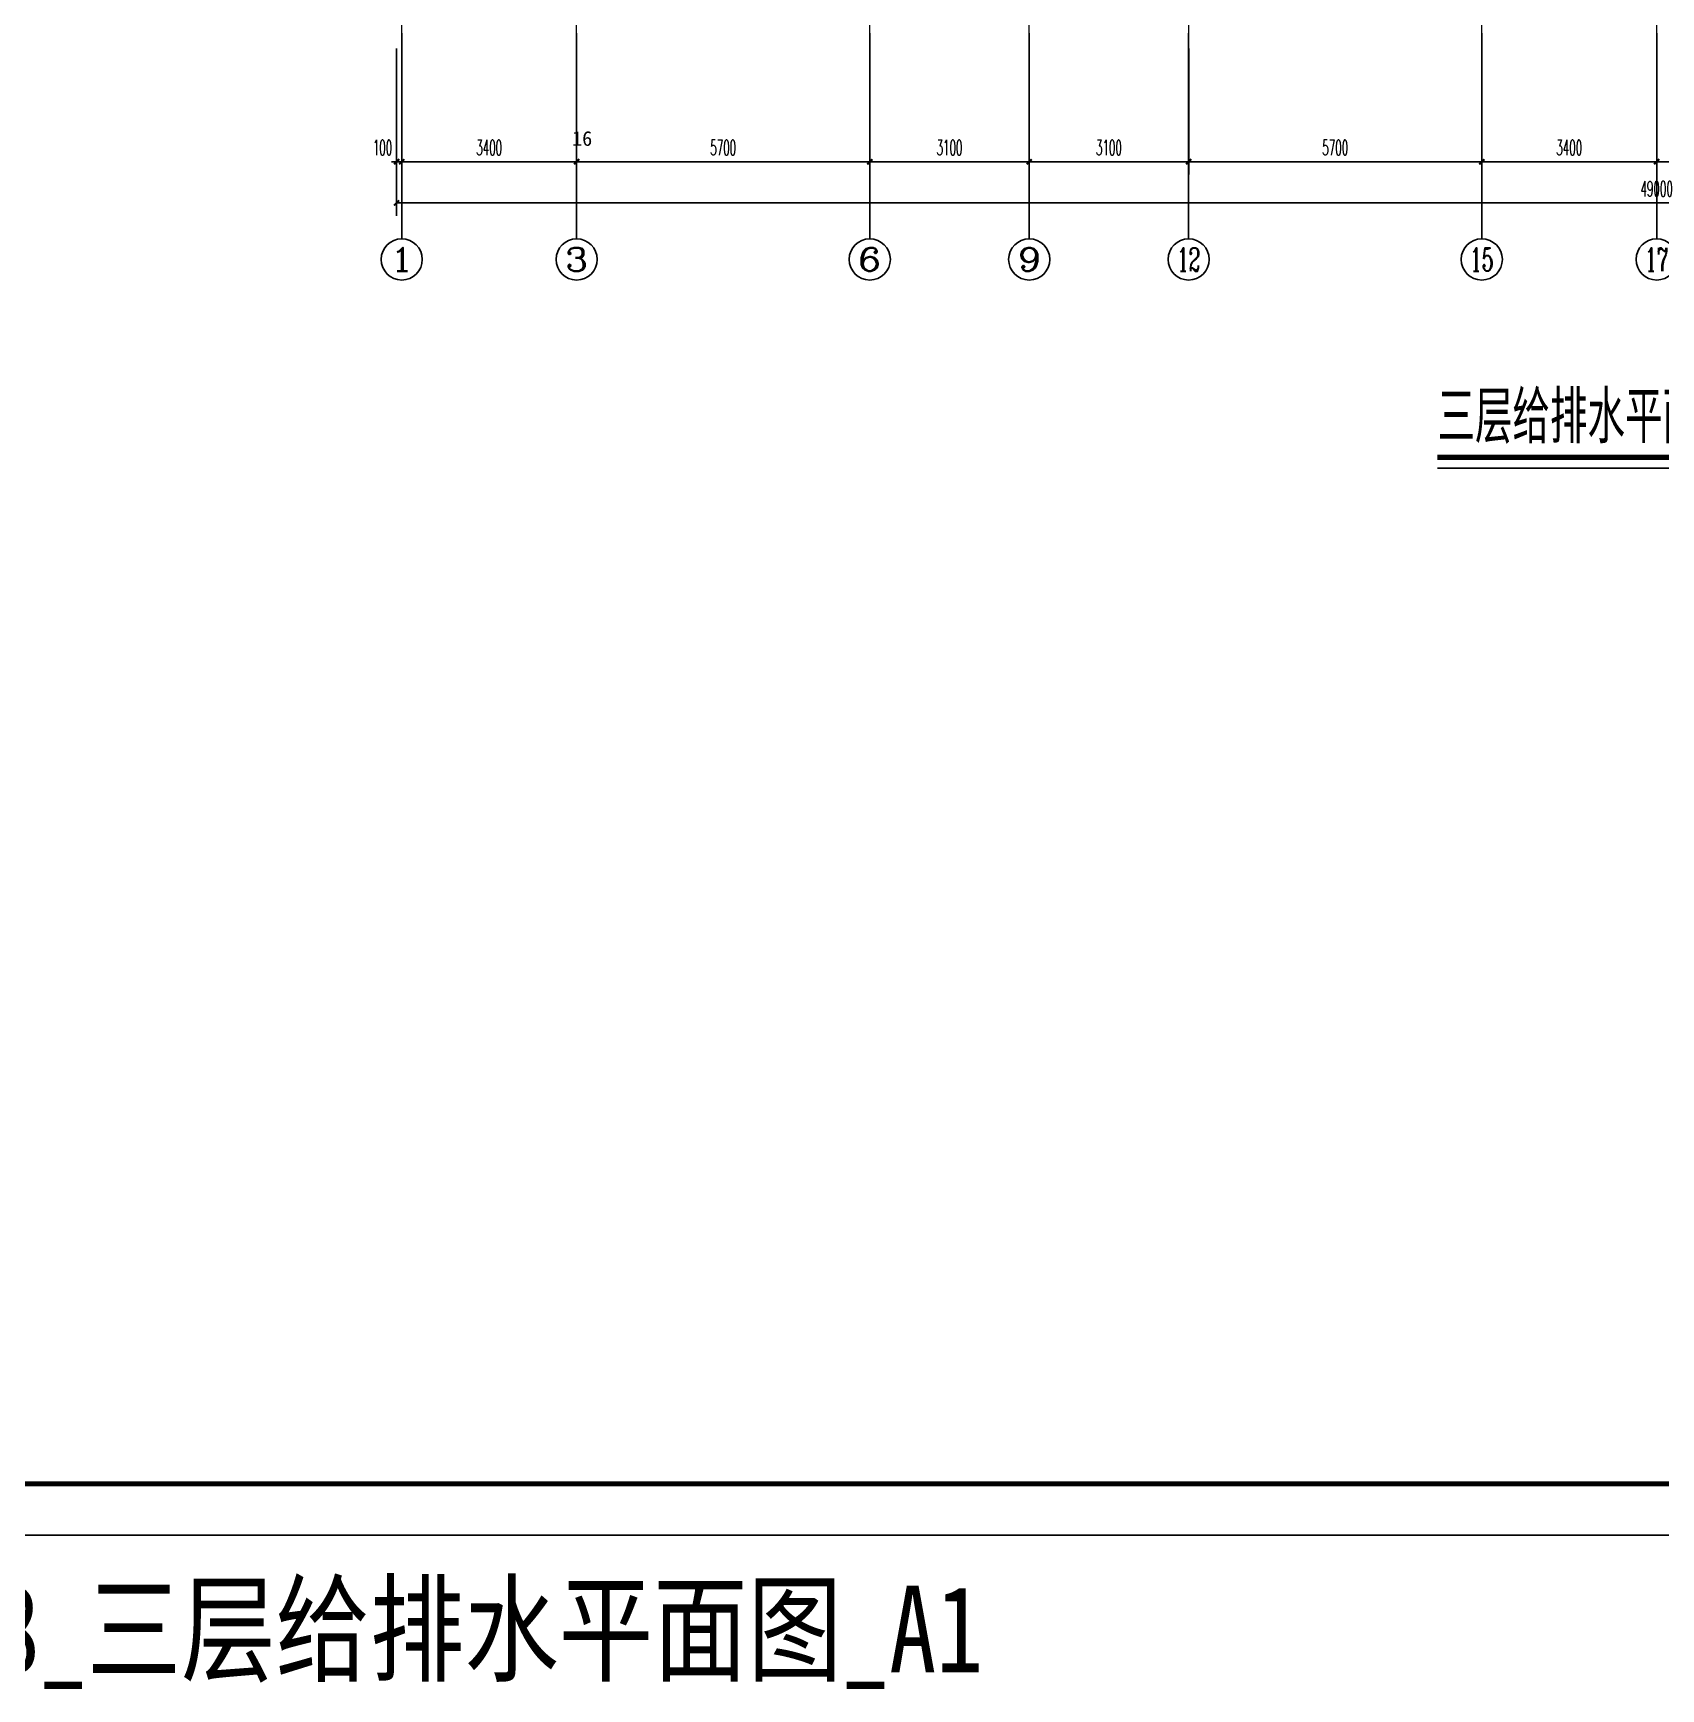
# Model space of a CAD drawing. Extents: x 27938 to 1042331, y -235042 to 1535213.
# Drawn here: x 675249 to 706899, y 485054 to 517240 of the extents above; entities that cross this region are included whole.
import ezdxf
from ezdxf.enums import TextEntityAlignment as Align

# ---------------------------------------------------------------- set-up
doc = ezdxf.new("R2010")
doc.units = 0
doc.header["$LTSCALE"] = 1000
doc.header["$MEASUREMENT"] = 0
doc.linetypes.add('DOTE', pattern=[2.42, 2, -0.2, 0.02, -0.2])
for name, color, linetype in [('3.5方案汇报，与郭总、侯月琴确定户型_t8$0$2020.03.04 -1安徽标准化洋房户型(UA）_t8_t8$0$看线', 154, 'Continuous'), ('AXIS', 3, 'Continuous'), ('AXIS_TEXT', 4, 'Continuous'), ('DIM_SYMB', 3, 'Continuous'), ('图框', 140, 'Continuous'), ('导图字', 7, 'Continuous')]:
    doc.layers.add(name, color=color, linetype=linetype)
doc.layers.add('DOTE', color=19, linetype='DOTE', lineweight=9)
doc.layers.add('图签', color=147, linetype='Continuous', lineweight=18)
doc.layers.add('yichutu', color=7, linetype='Continuous', true_color=0xffffff, plot=False)
doc.styles.add('_TCH_AXIS', font='COMPLEX', dxfattribs={"bigfont": 'GBCBIG'})
doc.styles.add('_TCH_DIM_T3', font='SIMPLEX.shx', dxfattribs={"width": 0.494118, "bigfont": 'GBCBIG.shx'})
doc.styles.add('COMPLEX', font='COMPLEX')
doc.styles.get("Standard").update_dxf_attribs({"font": 'gbenor.shx', "bigfont": 'gbcbig.shx'})
doc.styles.add('宋体', font='', dxfattribs={"height": 50})
doc.styles.add('黑体', font='simhei.ttf')
doc.styles.get('宋体').set_extended_font_data('SimSun')
doc.dimstyles.new('_TCH_ARCH&&100', dxfattribs={"dimtxt": 297.5, "dimasz": 100, "dimexe": 250, "dimexo": 300, "dimgap": 126.25, "dimtad": 1, "dimdec": 0, "dimzin": 0, "dimdsep": 46, "dimtxsty": '_TCH_DIM_T3', "dimblk": 'ARCHTICK', "dimcen": 0.09, "dimclrt": 4, "dimazin": 2, "dimtfac": 1, "dimtdec": 0, "dimtix": 1, "dimtmove": 2, "dimatfit": 3, "dimfxl": 1, "dimtolj": 1, "dimtzin": 0, "dimarcsym": 0})

# ---------------------------------------------------------------- blocks, each defined once
blk = doc.blocks.new('GFDGDGRDGRDG')
at = {"layer": 'DOTE', "linetype": 'DOTE', "ltscale": 0.3}
for p, q in [((575594, 360558), (575594, 376108)), ((584694, 360558), (584694, 376108)), ((590894, 360558), (590894, 376108)), ((599994, 360558), (599994, 376108)), ((578994, 360558), (578994, 368758)), ((596594, 360558), (596594, 368758)), ((587794, 360558), (587794, 366358))]:
    blk.add_line(p, q, dxfattribs=at)
blk = doc.blocks.new('TK')
at = {"layer": '图框'}
blk.add_lwpolyline([(465375, 548714), (549475, 548714), (549475, 489314), (465375, 489314)], close=True, dxfattribs=at)
blk.add_lwpolyline([(465375, 548714), (549475, 548714), (549475, 489314), (465375, 489314)], close=True, dxfattribs=at)
at = {"layer": '图框', "const_width": 100}
blk.add_lwpolyline([(548475, 490314), (548475, 547714), (467875, 547714), (467875, 490314)], close=True, dxfattribs=at)
blk = doc.blocks.new('yct-841-594-84100-59399.9999999999-100-1000.0')
at = {"layer": 'yichutu', "color": 7, "true_color": 0xffffff}
blk.add_lwpolyline([(0, 0), (0, 59400), (84100, 59400), (84100, 0)], close=True, dxfattribs=at)
blk = doc.blocks.new('_ArchTick')
at = {"color": 0, "linetype": 'ByBlock', "const_width": 0.4}
blk.add_lwpolyline([(-0.5, -0.5), (0.5, 0.5)], dxfattribs=at)
blk = doc.blocks.new('*D725')
at = {"layer": 'AXIS', "color": 0, "lineweight": -2}
for p, q in [((706817, 516940), (706817, 514490)), ((710217, 516940), (710217, 514490)), ((706817, 514740), (710217, 514740))]:
    blk.add_line(p, q, dxfattribs=at)
at = {"layer": 'Defpoints', "color": 0}
for p in [(706817, 517240), (710217, 517240), (710217, 514740)]:
    blk.add_point(p, dxfattribs=at)
at = {"layer": 'AXIS', "color": 0, "lineweight": -2, "xscale": 100, "yscale": 100, "zscale": 100, "rotation": 180}
blk.add_blockref('_ArchTick', (706817, 514740), dxfattribs=at)
at = {"layer": 'AXIS', "color": 0, "lineweight": -2, "xscale": 100, "yscale": 100, "zscale": 100}
blk.add_blockref('_ArchTick', (710217, 514740), dxfattribs=at)
at = {"layer": 'AXIS', "color": 4, "insert": (708517, 515015), "char_height": 297.5, "attachment_point": 5, "style": '_TCH_DIM_T3'}
blk.add_mtext('\\A1;3400', dxfattribs=at)
blk = doc.blocks.new('*D765')
at = {"layer": 'AXIS', "color": 0, "lineweight": -2}
for p, q in [((682317, 516940), (682317, 514490)), ((682417, 516940), (682417, 514490)), ((682317, 514740), (682217, 514740)), ((682317, 514740), (682417, 514740)), ((682417, 514740), (682517, 514740))]:
    blk.add_line(p, q, dxfattribs=at)
at = {"layer": 'Defpoints', "color": 0}
for p in [(682317, 517240), (682417, 517240), (682417, 514740)]:
    blk.add_point(p, dxfattribs=at)
at = {"layer": 'AXIS', "color": 0, "lineweight": -2, "xscale": 100, "yscale": 100, "zscale": 100}
blk.add_blockref('_ArchTick', (682317, 514740), dxfattribs=at)
at = {"layer": 'AXIS', "color": 0, "lineweight": -2, "xscale": 100, "yscale": 100, "zscale": 100, "rotation": 180}
blk.add_blockref('_ArchTick', (682417, 514740), dxfattribs=at)
at = {"layer": 'AXIS', "color": 4, "insert": (682042, 515015), "char_height": 297.5, "attachment_point": 5, "style": '_TCH_DIM_T3'}
blk.add_mtext('\\A1;100', dxfattribs=at)
blk = doc.blocks.new('*D766')
at = {"layer": 'AXIS', "color": 0, "lineweight": -2}
for p, q in [((682417, 516940), (682417, 514490)), ((685817, 516940), (685817, 514490)), ((682417, 514740), (685817, 514740))]:
    blk.add_line(p, q, dxfattribs=at)
at = {"layer": 'Defpoints', "color": 0}
for p in [(682417, 517240), (685817, 517240), (685817, 514740)]:
    blk.add_point(p, dxfattribs=at)
at = {"layer": 'AXIS', "color": 0, "lineweight": -2, "xscale": 100, "yscale": 100, "zscale": 100, "rotation": 180}
blk.add_blockref('_ArchTick', (682417, 514740), dxfattribs=at)
at = {"layer": 'AXIS', "color": 0, "lineweight": -2, "xscale": 100, "yscale": 100, "zscale": 100}
blk.add_blockref('_ArchTick', (685817, 514740), dxfattribs=at)
at = {"layer": 'AXIS', "color": 4, "insert": (684117, 515015), "char_height": 297.5, "attachment_point": 5, "style": '_TCH_DIM_T3'}
blk.add_mtext('\\A1;3400', dxfattribs=at)
blk = doc.blocks.new('*D767')
at = {"layer": 'AXIS', "color": 0, "lineweight": -2}
for p, q in [((685817, 516940), (685817, 514490)), ((691517, 516940), (691517, 514490)), ((685817, 514740), (691517, 514740))]:
    blk.add_line(p, q, dxfattribs=at)
at = {"layer": 'Defpoints', "color": 0}
for p in [(685817, 517240), (691517, 517240), (691517, 514740)]:
    blk.add_point(p, dxfattribs=at)
at = {"layer": 'AXIS', "color": 0, "lineweight": -2, "xscale": 100, "yscale": 100, "zscale": 100, "rotation": 180}
blk.add_blockref('_ArchTick', (685817, 514740), dxfattribs=at)
at = {"layer": 'AXIS', "color": 0, "lineweight": -2, "xscale": 100, "yscale": 100, "zscale": 100}
blk.add_blockref('_ArchTick', (691517, 514740), dxfattribs=at)
at = {"layer": 'AXIS', "color": 4, "insert": (688667, 515015), "char_height": 297.5, "attachment_point": 5, "style": '_TCH_DIM_T3'}
blk.add_mtext('\\A1;5700', dxfattribs=at)
blk = doc.blocks.new('*D768')
at = {"layer": 'AXIS', "color": 0, "lineweight": -2}
for p, q in [((691517, 516940), (691517, 514490)), ((694617, 516940), (694617, 514490)), ((691517, 514740), (694617, 514740))]:
    blk.add_line(p, q, dxfattribs=at)
at = {"layer": 'Defpoints', "color": 0}
for p in [(691517, 517240), (694617, 517240), (694617, 514740)]:
    blk.add_point(p, dxfattribs=at)
at = {"layer": 'AXIS', "color": 0, "lineweight": -2, "xscale": 100, "yscale": 100, "zscale": 100, "rotation": 180}
blk.add_blockref('_ArchTick', (691517, 514740), dxfattribs=at)
at = {"layer": 'AXIS', "color": 0, "lineweight": -2, "xscale": 100, "yscale": 100, "zscale": 100}
blk.add_blockref('_ArchTick', (694617, 514740), dxfattribs=at)
at = {"layer": 'AXIS', "color": 4, "insert": (693067, 515015), "char_height": 297.5, "attachment_point": 5, "style": '_TCH_DIM_T3'}
blk.add_mtext('\\A1;3100', dxfattribs=at)
blk = doc.blocks.new('*D769')
at = {"layer": 'AXIS', "color": 0, "lineweight": -2}
for p, q in [((694617, 516940), (694617, 514490)), ((697717, 516940), (697717, 514490)), ((694617, 514740), (697717, 514740))]:
    blk.add_line(p, q, dxfattribs=at)
at = {"layer": 'Defpoints', "color": 0}
for p in [(694617, 517240), (697717, 517240), (697717, 514740)]:
    blk.add_point(p, dxfattribs=at)
at = {"layer": 'AXIS', "color": 0, "lineweight": -2, "xscale": 100, "yscale": 100, "zscale": 100, "rotation": 180}
blk.add_blockref('_ArchTick', (694617, 514740), dxfattribs=at)
at = {"layer": 'AXIS', "color": 0, "lineweight": -2, "xscale": 100, "yscale": 100, "zscale": 100}
blk.add_blockref('_ArchTick', (697717, 514740), dxfattribs=at)
at = {"layer": 'AXIS', "color": 4, "insert": (696167, 515015), "char_height": 297.5, "attachment_point": 5, "style": '_TCH_DIM_T3'}
blk.add_mtext('\\A1;3100', dxfattribs=at)
blk = doc.blocks.new('*D770')
at = {"layer": 'AXIS', "color": 0, "lineweight": -2}
for p, q in [((697717, 516940), (697717, 514490)), ((703417, 516940), (703417, 514490)), ((697717, 514740), (703417, 514740))]:
    blk.add_line(p, q, dxfattribs=at)
at = {"layer": 'Defpoints', "color": 0}
for p in [(697717, 517240), (703417, 517240), (703417, 514740)]:
    blk.add_point(p, dxfattribs=at)
at = {"layer": 'AXIS', "color": 0, "lineweight": -2, "xscale": 100, "yscale": 100, "zscale": 100, "rotation": 180}
blk.add_blockref('_ArchTick', (697717, 514740), dxfattribs=at)
at = {"layer": 'AXIS', "color": 0, "lineweight": -2, "xscale": 100, "yscale": 100, "zscale": 100}
blk.add_blockref('_ArchTick', (703417, 514740), dxfattribs=at)
at = {"layer": 'AXIS', "color": 4, "insert": (700567, 515015), "char_height": 297.5, "attachment_point": 5, "style": '_TCH_DIM_T3'}
blk.add_mtext('\\A1;5700', dxfattribs=at)
blk = doc.blocks.new('*D771')
at = {"layer": 'AXIS', "color": 0, "lineweight": -2}
for p, q in [((703417, 516940), (703417, 514490)), ((706817, 516940), (706817, 514490)), ((703417, 514740), (706817, 514740))]:
    blk.add_line(p, q, dxfattribs=at)
at = {"layer": 'Defpoints', "color": 0}
for p in [(703417, 517240), (706817, 517240), (706817, 514740)]:
    blk.add_point(p, dxfattribs=at)
at = {"layer": 'AXIS', "color": 0, "lineweight": -2, "xscale": 100, "yscale": 100, "zscale": 100, "rotation": 180}
blk.add_blockref('_ArchTick', (703417, 514740), dxfattribs=at)
at = {"layer": 'AXIS', "color": 0, "lineweight": -2, "xscale": 100, "yscale": 100, "zscale": 100}
blk.add_blockref('_ArchTick', (706817, 514740), dxfattribs=at)
at = {"layer": 'AXIS', "color": 4, "insert": (705117, 515015), "char_height": 297.5, "attachment_point": 5, "style": '_TCH_DIM_T3'}
blk.add_mtext('\\A1;3400', dxfattribs=at)
blk = doc.blocks.new('*D772')
at = {"layer": 'AXIS', "color": 0, "lineweight": -2}
for p, q in [((682317, 516940), (682317, 513690)), ((731317, 516940), (731317, 513690)), ((682317, 513940), (731317, 513940))]:
    blk.add_line(p, q, dxfattribs=at)
at = {"layer": 'Defpoints', "color": 0}
for p in [(682317, 517240), (731317, 517240), (731317, 513940)]:
    blk.add_point(p, dxfattribs=at)
at = {"layer": 'AXIS', "color": 0, "lineweight": -2, "xscale": 100, "yscale": 100, "zscale": 100, "rotation": 180}
blk.add_blockref('_ArchTick', (682317, 513940), dxfattribs=at)
at = {"layer": 'AXIS', "color": 0, "lineweight": -2, "xscale": 100, "yscale": 100, "zscale": 100}
blk.add_blockref('_ArchTick', (731317, 513940), dxfattribs=at)
at = {"layer": 'AXIS', "color": 4, "insert": (706817, 514215), "char_height": 297.5, "attachment_point": 5, "style": '_TCH_DIM_T3'}
blk.add_mtext('\\A1;49000', dxfattribs=at)
blk = doc.blocks.new('_AXISO')
blk.add_circle((0, 0), 0.5)
at = {"layer": 'AXIS_TEXT', "style": 'COMPLEX', "width": 1.041667}
blk.add_attdef('A', text='', height=0.56, dxfattribs=at).set_placement((-0.25, -0.28), (0.25, -0.28), align=Align.FIT)

msp = doc.modelspace()

# ---------------------------------------------------------------- linework, layer by layer
at = {"layer": 'AXIS'}
for p, q in [((682416.6, 517240.4), (682416.6, 513240.4)), ((685816.6, 517240.4), (685816.6, 513240.4)), ((691516.6, 517240.4), (691516.6, 513240.4)), ((694616.6, 517240.4), (694616.6, 513240.4)), ((697716.6, 517240.4), (697716.6, 513240.4)), ((703416.6, 517240.4), (703416.6, 513240.4)), ((706816.6, 517240.4), (706816.6, 513240.4))]:
    msp.add_line(p, q, dxfattribs=at)
at = {"layer": 'DIM_SYMB', "const_width": 105}
msp.add_lwpolyline([(702554.8, 508992.3), (710520.9, 508992.3)], dxfattribs=at)
at = {"layer": 'DIM_SYMB'}
msp.add_lwpolyline([(702554.8, 508782.3), (710520.9, 508782.3)], dxfattribs=at)

# ---------------------------------------------------------------- block references
msp.add_blockref('TK', (202139.1, -1273.4))
at = {"layer": '3.5方案汇报，与郭总、侯月琴确定户型_t8$0$2020.03.04 -1安徽标准化洋房户型(UA）_t8_t8$0$看线', "ltscale": 10}
msp.add_blockref('GFDGDGRDGRDG', (106822.9, 156682.1), dxfattribs=at)
at = {"layer": 'AXIS'}
ref = msp.add_blockref('_AXISO', (682416.6, 512840.4), dxfattribs=dict(at, xscale=800, yscale=800, zscale=800))
ref.add_attrib('A', '1', dxfattribs={"layer": 'AXIS_TEXT', "height": 452.5, "style": '_TCH_AXIS', "width": 2.333333}).set_placement((682190.3, 512614.2), (682642.9, 512614.2), align=Align.FIT)
ref = msp.add_blockref('_AXISO', (685816.6, 512840.4), dxfattribs=dict(at, xscale=800, yscale=800, zscale=800))
ref.add_attrib('A', '3', dxfattribs={"layer": 'AXIS_TEXT', "height": 452.5, "style": '_TCH_AXIS', "width": 1.5}).set_placement((685590.3, 512614.2), (686042.9, 512614.2), align=Align.FIT)
ref = msp.add_blockref('_AXISO', (691516.6, 512840.4), dxfattribs=dict(at, xscale=800, yscale=800, zscale=800))
ref.add_attrib('A', '6', dxfattribs={"layer": 'AXIS_TEXT', "height": 452.5, "style": '_TCH_AXIS', "width": 1.5}).set_placement((691290.3, 512614.2), (691742.9, 512614.2), align=Align.FIT)
ref = msp.add_blockref('_AXISO', (694616.6, 512840.4), dxfattribs=dict(at, xscale=800, yscale=800, zscale=800))
ref.add_attrib('A', '9', dxfattribs={"layer": 'AXIS_TEXT', "height": 452.5, "style": '_TCH_AXIS', "width": 1.5}).set_placement((694390.3, 512614.2), (694842.9, 512614.2), align=Align.FIT)
ref = msp.add_blockref('_AXISO', (697716.6, 512840.4), dxfattribs=dict(at, xscale=800, yscale=800, zscale=800))
ref.add_attrib('A', '12', dxfattribs={"layer": 'AXIS_TEXT', "height": 452.55, "style": '_TCH_AXIS', "width": 0.724138}).set_placement((697490.3, 512614.2), (697942.9, 512614.2), align=Align.FIT)
ref = msp.add_blockref('_AXISO', (703416.6, 512840.4), dxfattribs=dict(at, xscale=800, yscale=800, zscale=800))
ref.add_attrib('A', '15', dxfattribs={"layer": 'AXIS_TEXT', "height": 452.55, "style": '_TCH_AXIS', "width": 0.724138}).set_placement((703190.3, 512614.2), (703642.9, 512614.2), align=Align.FIT)
ref = msp.add_blockref('_AXISO', (706816.6, 512840.4), dxfattribs=dict(at, xscale=800, yscale=800, zscale=800))
ref.add_attrib('A', '17', dxfattribs={"layer": 'AXIS_TEXT', "height": 452.55, "style": '_TCH_AXIS', "width": 0.724138}).set_placement((706590.3, 512614.2), (707042.9, 512614.2), align=Align.FIT)
at = {"layer": 'yichutu'}
msp.add_blockref('yct-841-594-84100-59399.9999999999-100-1000.0', (667514.1, 488040.2), dxfattribs=at)

# ---------------------------------------------------------------- texts
at = {"layer": 'DIM_SYMB', "color": 7}
msp.add_text('三层给排水平面图', height=1012.77, dxfattribs=at).set_placement((702554.8, 509269.3))
at = {"layer": '图签', "color": 2, "style": '宋体'}
msp.add_text('16', height=286.68, dxfattribs=at).set_placement((685729.7, 515049.4))
at = {"layer": '导图字', "color": 1, "style": '黑体', "width": 0.8}
msp.add_text('水施_08_三层给排水平面图_A1', height=1682.363, dxfattribs=at).set_placement((668957.3, 485376.8))

# ---------------------------------------------------------------- dimensions: what is measured, and where the dimension line sits
at = {"layer": 'AXIS'}
dim = msp.add_linear_dim(base=(682416.6, 514740.4), p1=(682316.6, 517240.4), p2=(682416.6, 517240.4), angle=0, dimstyle='_TCH_ARCH&&100', dxfattribs=at)
dim.commit()
dim.dimension.update_dxf_attribs({"geometry": '*D765', "text_midpoint": (682041.6, 515015.4), "dimtype": 129})
for p1, p2, distance, picture, middle in [((682316.6, 517240.4), (731316.6, 517240.4), -3300, '*D772', (706816.6, 514215.4)), ((682416.6, 517240.4), (685816.6, 517240.4), -2500, '*D766', (684116.6, 515015.4)), ((685816.6, 517240.4), (691516.6, 517240.4), -2500, '*D767', (688666.6, 515015.4)), ((691516.6, 517240.4), (694616.6, 517240.4), -2500, '*D768', (693066.6, 515015.4)), ((694616.6, 517240.4), (697716.6, 517240.4), -2500, '*D769', (696166.6, 515015.4)), ((697716.6, 517240.4), (703416.6, 517240.4), -2500, '*D770', (700566.6, 515015.4)), ((703416.6, 517240.4), (706816.6, 517240.4), -2500, '*D771', (705116.6, 515015.4)), ((706816.6, 517240.4), (710216.6, 517240.4), -2500, '*D725', (708516.6, 515015.4))]:
    dim = msp.add_aligned_dim(p1=p1, p2=p2, distance=distance, dimstyle='_TCH_ARCH&&100', dxfattribs=at)
    dim.commit()
    dim.dimension.update_dxf_attribs({"geometry": picture, "text_midpoint": middle})

doc.saveas('drawing.dxf')
